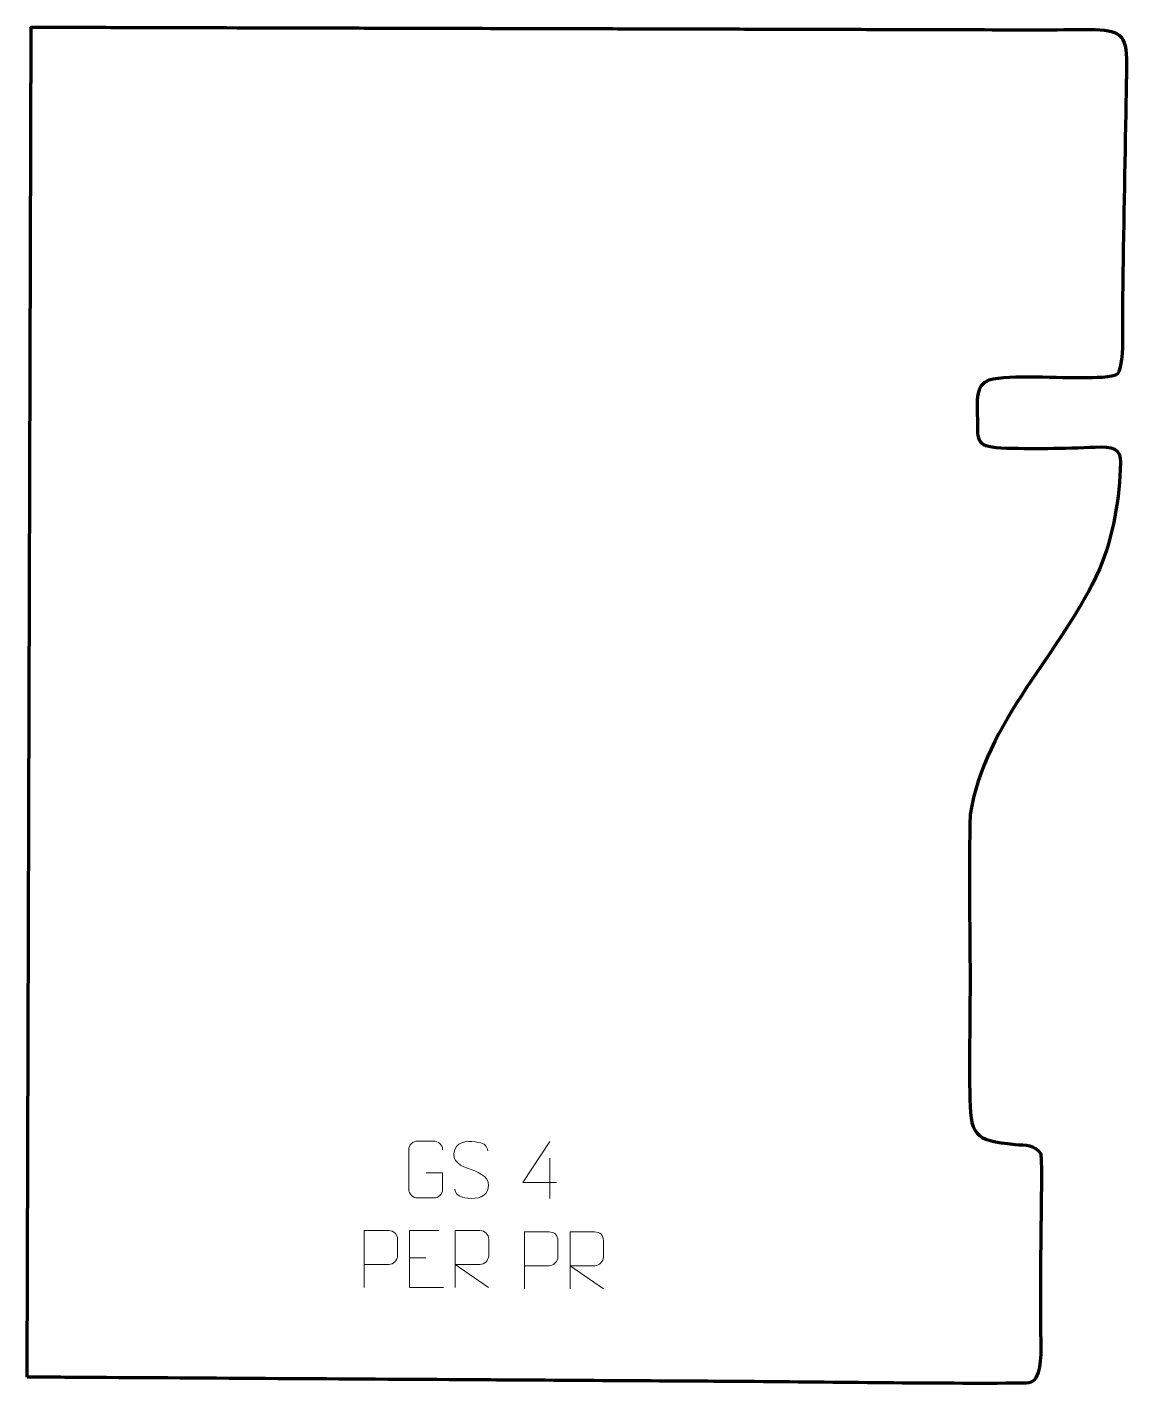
# Model space of a CAD drawing. Header units: millimetres. Extents: x 1285 to 1768, y 159 to 754.
import ezdxf

# ---------------------------------------------------------------- set-up
doc = ezdxf.new("R2010")
doc.units = ezdxf.units.MM
doc.header["$MEASUREMENT"] = 0
doc.layers.add('layer 1', color=7, linetype='Continuous', plot=False)
doc.layers.add('layer 2', color=7, linetype='Continuous')

msp = doc.modelspace()

# ---------------------------------------------------------------- linework, layer by layer
at = {"layer": 'layer 1', "color": 250, "lineweight": 9}
for points, knots in [([(1460.1837, 251.3434), (1460.1837, 251.3434), (1467.3518, 251.3434), (1467.3518, 251.3434), (1467.3518, 251.3434), (1467.3518, 251.3434), (1467.3518, 244.1753), (1467.3518, 244.1753), (1467.3518, 244.1753), (1467.2121, 241.8519), (1465.5349, 240.3723), (1463.3871, 240.3615), (1463.3871, 240.3615), (1461.0553, 240.3619), (1458.7233, 240.3619), (1456.3918, 240.3615), (1456.3918, 240.3615), (1454.4669, 240.2561), (1452.4947, 242.1406), (1452.5059, 244.1579), (1452.5059, 244.1579), (1452.5063, 249.928), (1452.5063, 255.6977), (1452.5059, 261.467), (1452.5059, 261.467), (1452.5101, 263.6051), (1454.2569, 265.3243), (1456.4092, 265.3109), (1456.4092, 265.3109), (1458.7349, 265.3109), (1461.061, 265.3109), (1463.3871, 265.3109), (1463.3871, 265.3109), (1465.3338, 265.3463), (1467.3252, 263.8548), (1467.3518, 261.4171)], [0, 0, 0, 0, 0.1, 0.1, 0.1, 0.1, 0.2, 0.2, 0.2, 0.2, 0.3, 0.3, 0.3, 0.3, 0.4, 0.4, 0.4, 0.4, 0.5, 0.5, 0.5, 0.5, 0.6, 0.6, 0.6, 0.6, 0.7, 0.7, 0.7, 0.7, 0.8, 0.8, 0.8, 0.8, 1, 1, 1, 1]), ([(1479.9288, 252.8345), (1475.6805, 254.3049), (1470.7724, 256.1007), (1472.7775, 261.621), (1472.7775, 261.621), (1474.281, 265.7609), (1479.4946, 265.3724), (1483.0982, 264.7713), (1483.0982, 264.7713), (1485.9588, 264.2941), (1486.8235, 263.0809), (1487.1341, 260.9968)], [0, 0, 0, 0, 0.25, 0.25, 0.25, 0.25, 0.5, 0.5, 0.5, 0.5, 1, 1, 1, 1]), ([(1517.3342, 247.0772), (1517.3342, 247.0772), (1502.5125, 247.0772), (1502.5125, 247.0772), (1502.5125, 247.0772), (1502.5125, 247.0772), (1514.3901, 265.1477), (1514.3901, 265.1477)], [0, 0, 0, 0, 0.33333333, 0.33333333, 0.33333333, 0.33333333, 1, 1, 1, 1]), ([(1479.9288, 252.8344), (1483.9474, 251.1877), (1488.9769, 249.2994), (1487.1429, 243.9391), (1487.1429, 243.9391), (1485.6831, 239.6727), (1480.7723, 239.9294), (1477.0462, 240.4841), (1477.0462, 240.4841), (1474.2962, 240.8939), (1473.0753, 242.1074), (1472.6973, 244.2196)], [0, 0, 0, 0, 0.25, 0.25, 0.25, 0.25, 0.5, 0.5, 0.5, 0.5, 1, 1, 1, 1]), ([(1432.9062, 201.0691), (1432.9062, 201.0691), (1432.9062, 226.0227), (1432.9062, 226.0227), (1432.9062, 226.0227), (1436.5012, 226.0227), (1440.0965, 226.0227), (1443.6919, 226.0227), (1443.6919, 226.0227), (1446.0171, 225.9848), (1447.5745, 224.4947), (1447.5703, 222.1286), (1447.5703, 222.1286), (1447.5699, 220.0929), (1447.5699, 217.0336), (1447.5703, 214.9976), (1447.5703, 214.9976), (1447.5638, 213.1222), (1445.7516, 211.1803), (1443.742, 211.1612), (1443.742, 211.1612), (1443.742, 211.1612), (1432.9062, 211.1612), (1432.9062, 211.1612)], [0, 0, 0, 0, 0.14285714, 0.14285714, 0.14285714, 0.14285714, 0.28571429, 0.28571429, 0.28571429, 0.28571429, 0.42857143, 0.42857143, 0.42857143, 0.42857143, 0.57142857, 0.57142857, 0.57142857, 0.57142857, 0.71428571, 0.71428571, 0.71428571, 0.71428571, 1, 1, 1, 1]), ([(1465.6793, 226.0227), (1465.6793, 226.0227), (1452.8054, 226.0227), (1452.8054, 226.0227), (1452.8054, 226.0227), (1452.8054, 226.0227), (1452.8054, 201.0691), (1452.8054, 201.0691), (1452.8054, 201.0691), (1452.8054, 201.0691), (1467.6712, 201.0691), (1467.6712, 201.0691)], [0, 0, 0, 0, 0.25, 0.25, 0.25, 0.25, 0.5, 0.5, 0.5, 0.5, 1, 1, 1, 1]), ([(1472.9063, 201.0692), (1472.9063, 201.0692), (1472.9063, 226.0227), (1472.9063, 226.0227), (1472.9063, 226.0227), (1476.5011, 226.0227), (1480.0966, 226.0227), (1483.6918, 226.0227), (1483.6918, 226.0227), (1486.0171, 225.985), (1487.5744, 224.495), (1487.5703, 222.1286), (1487.5703, 222.1286), (1487.5699, 220.0931), (1487.5699, 217.0337), (1487.5703, 214.9977), (1487.5703, 214.9977), (1487.5638, 213.1222), (1485.7515, 211.1804), (1483.742, 211.1613), (1483.742, 211.1613), (1483.742, 211.1613), (1472.9063, 211.1613), (1472.9063, 211.1613), (1472.9063, 211.1613), (1472.9063, 211.1613), (1487.561, 201.0692), (1487.561, 201.0692)], [0, 0, 0, 0, 0.125, 0.125, 0.125, 0.125, 0.25, 0.25, 0.25, 0.25, 0.375, 0.375, 0.375, 0.375, 0.5, 0.5, 0.5, 0.5, 0.625, 0.625, 0.625, 0.625, 0.75, 0.75, 0.75, 0.75, 1, 1, 1, 1]), ([(1503.2854, 200.5399), (1503.2854, 200.5399), (1503.2854, 225.4935), (1503.2854, 225.4935), (1503.2854, 225.4935), (1506.8804, 225.4935), (1510.4757, 225.4935), (1514.0711, 225.4935), (1514.0711, 225.4935), (1516.3963, 225.4556), (1517.9537, 223.9655), (1517.9495, 221.5994), (1517.9495, 221.5994), (1517.9491, 219.5637), (1517.9491, 216.5044), (1517.9495, 214.4684), (1517.9495, 214.4684), (1517.943, 212.593), (1516.1308, 210.6511), (1514.1212, 210.632), (1514.1212, 210.632), (1514.1212, 210.632), (1503.2854, 210.632), (1503.2854, 210.632)], [0, 0, 0, 0, 0.14285714, 0.14285714, 0.14285714, 0.14285714, 0.28571429, 0.28571429, 0.28571429, 0.28571429, 0.42857143, 0.42857143, 0.42857143, 0.42857143, 0.57142857, 0.57142857, 0.57142857, 0.57142857, 0.71428571, 0.71428571, 0.71428571, 0.71428571, 1, 1, 1, 1]), ([(1523.2854, 200.54), (1523.2854, 200.54), (1523.2854, 225.4935), (1523.2854, 225.4935), (1523.2854, 225.4935), (1526.8802, 225.4935), (1530.4757, 225.4935), (1534.0709, 225.4935), (1534.0709, 225.4935), (1536.3962, 225.4558), (1537.9535, 223.9658), (1537.9494, 221.5994), (1537.9494, 221.5994), (1537.949, 219.5639), (1537.949, 216.5045), (1537.9494, 214.4685), (1537.9494, 214.4685), (1537.9429, 212.593), (1536.1306, 210.6512), (1534.1211, 210.6321), (1534.1211, 210.6321), (1534.1211, 210.6321), (1523.2854, 210.6321), (1523.2854, 210.6321), (1523.2854, 210.6321), (1523.2854, 210.6321), (1537.9401, 200.54), (1537.9401, 200.54)], [0, 0, 0, 0, 0.125, 0.125, 0.125, 0.125, 0.25, 0.25, 0.25, 0.25, 0.375, 0.375, 0.375, 0.375, 0.5, 0.5, 0.5, 0.5, 0.625, 0.625, 0.625, 0.625, 0.75, 0.75, 0.75, 0.75, 1, 1, 1, 1])]:
    msp.add_open_spline(points, degree=3, knots=knots, dxfattribs=at)
for points in [[(1514.3901, 257.8383), (1514.3901, 257.8383), (1514.3901, 240.1736), (1514.3901, 240.1736)], [(1452.8054, 214.143), (1452.8054, 214.143), (1459.9735, 214.143), (1459.9735, 214.143)]]:
    msp.add_open_spline(points, degree=3, dxfattribs=at)
at = {"layer": 'layer 2', "color": 242, "lineweight": 158}
msp.add_open_spline([(1285.0151, 161.7686), (1294.8581, 161.7062), (1304.7015, 161.6442), (1314.5446, 161.5834), (1314.5446, 161.5834), (1371.7632, 161.23), (1428.9819, 160.8768), (1486.2006, 160.5235), (1486.2006, 160.5235), (1492.5584, 160.4843), (1498.9159, 160.445), (1505.2735, 160.4057), (1505.2735, 160.4057), (1524.3464, 160.288), (1543.4193, 160.1702), (1562.4922, 160.0524), (1562.4922, 160.0524), (1575.2075, 159.9738), (1587.9227, 159.8953), (1600.638, 159.8168), (1600.638, 159.8168), (1641.0913, 159.5332), (1681.7296, 158.8078), (1722.1655, 159.0916), (1722.1655, 159.0916), (1726.0959, 159.1191), (1727.2868, 159.8722), (1728.65, 163.7953), (1728.65, 163.7953), (1730.6022, 169.4141), (1729.6916, 180.0844), (1729.6726, 186.399), (1729.6726, 186.399), (1729.6859, 191.8545), (1729.6868, 197.3095), (1729.7122, 202.7649), (1729.7122, 202.7649), (1729.7504, 208.8174), (1729.7886, 214.87), (1729.8267, 220.9225), (1729.8267, 220.9225), (1729.8679, 226.1153), (1730.4759, 257.6757), (1729.8143, 259.7694), (1729.8143, 259.7694), (1726.8118, 264.0008), (1723.5379, 263.3741), (1718.6745, 263.8468), (1718.6745, 263.8468), (1700.0057, 265.7151), (1698.9016, 267.8809), (1698.6674, 287.0147), (1698.6674, 287.0147), (1698.4882, 303.4927), (1698.7976, 320.2417), (1698.8156, 336.765), (1698.8156, 336.765), (1698.8249, 360.5037), (1698.0673, 384.9538), (1698.9044, 408.6005), (1698.9044, 408.6005), (1704.9085, 448.7378), (1739.469, 480.229), (1755.6088, 516.1574), (1755.6088, 516.1574), (1761.5523, 530.3644), (1764.5012, 547.6284), (1764.8438, 563.0044), (1764.8438, 563.0044), (1764.9809, 569.157), (1761.3007, 570.1073), (1753.7291, 569.7919), (1753.7291, 569.7919), (1740.483, 569.2993), (1725.4443, 568.9001), (1712.2865, 569.4679), (1712.2865, 569.4679), (1700.5523, 570.1316), (1702.2847, 573.2565), (1702.0112, 584.086), (1702.0112, 584.086), (1701.8463, 589.5236), (1701.0183, 596.9254), (1707.0977, 599.1667), (1707.0977, 599.1667), (1716.563, 601.6035), (1738.2562, 599.8943), (1749.5488, 600.1737), (1749.5488, 600.1737), (1752.073, 600.2361), (1761.9715, 600.0799), (1763.5506, 601.9774), (1763.5506, 601.9774), (1766.5466, 606.4041), (1765.6411, 623.8883), (1765.7039, 630.2368), (1765.7039, 630.2368), (1765.9864, 658.8513), (1766.6299, 687.4627), (1767.1279, 716.0741), (1767.1279, 716.0741), (1767.2537, 723.3855), (1767.382, 730.6967), (1767.5125, 738.0079), (1767.5125, 738.0079), (1767.6398, 750.873), (1764.4444, 752.9431), (1751.4602, 752.9893), (1751.4602, 752.9893), (1743.8333, 753.0164), (1736.1372, 752.8359), (1728.4611, 752.8586), (1728.4611, 752.8586), (1710.6765, 752.9111), (1692.892, 752.9581), (1675.1074, 753.0048), (1675.1074, 753.0048), (1669.391, 753.0199), (1663.6745, 753.0349), (1657.9582, 753.0499), (1657.9582, 753.0499), (1645.5728, 753.0825), (1633.1871, 753.1151), (1620.8016, 753.1477), (1620.8016, 753.1477), (1608.4161, 753.1804), (1596.0306, 753.2129), (1583.6452, 753.2456), (1583.6452, 753.2456), (1577.9286, 753.2606), (1572.2123, 753.2756), (1566.4959, 753.2906), (1566.4959, 753.2906), (1560.462, 753.3065), (1554.428, 753.3225), (1548.394, 753.3383), (1548.394, 753.3383), (1542.6777, 753.3534), (1536.9613, 753.3684), (1531.2449, 753.3834), (1531.2449, 753.3834), (1512.1902, 753.4336), (1493.1355, 753.4837), (1474.081, 753.5339), (1474.081, 753.5339), (1468.3645, 753.549), (1462.6482, 753.564), (1456.9318, 753.579), (1456.9318, 753.579), (1451.2154, 753.5942), (1445.4991, 753.6091), (1439.7826, 753.6241), (1439.7826, 753.6241), (1433.7487, 753.64), (1427.7147, 753.6559), (1421.6807, 753.6718), (1421.6807, 753.6718), (1416.2819, 753.6861), (1410.8832, 753.7003), (1405.4843, 753.7145), (1405.4843, 753.7145), (1380.3957, 753.7804), (1355.3071, 753.8465), (1330.2186, 753.9125), (1330.2186, 753.9125), (1324.5021, 753.9277), (1318.7857, 753.9427), (1313.0693, 753.9576), (1313.0693, 753.9576), (1307.0353, 753.9735), (1301.0014, 753.9894), (1294.9674, 754.0053), (1294.9674, 754.0053), (1292.2355, 754.0125), (1289.5034, 754.0199), (1286.7714, 754.027), (1286.7714, 754.027), (1286.7714, 754.027), (1285.0151, 161.7686), (1285.0151, 161.7686)], degree=3, knots=[0, 0, 0, 0, 0.02173913, 0.02173913, 0.02173913, 0.02173913, 0.04347826, 0.04347826, 0.04347826, 0.04347826, 0.06521739, 0.06521739, 0.06521739, 0.06521739, 0.08695652, 0.08695652, 0.08695652, 0.08695652, 0.10869565, 0.10869565, 0.10869565, 0.10869565, 0.13043478, 0.13043478, 0.13043478, 0.13043478, 0.15217391, 0.15217391, 0.15217391, 0.15217391, 0.17391304, 0.17391304, 0.17391304, 0.17391304, 0.19565217, 0.19565217, 0.19565217, 0.19565217, 0.2173913, 0.2173913, 0.2173913, 0.2173913, 0.23913043, 0.23913043, 0.23913043, 0.23913043, 0.26086957, 0.26086957, 0.26086957, 0.26086957, 0.2826087, 0.2826087, 0.2826087, 0.2826087, 0.30434783, 0.30434783, 0.30434783, 0.30434783, 0.32608696, 0.32608696, 0.32608696, 0.32608696, 0.34782609, 0.34782609, 0.34782609, 0.34782609, 0.36956522, 0.36956522, 0.36956522, 0.36956522, 0.39130435, 0.39130435, 0.39130435, 0.39130435, 0.41304348, 0.41304348, 0.41304348, 0.41304348, 0.43478261, 0.43478261, 0.43478261, 0.43478261, 0.45652174, 0.45652174, 0.45652174, 0.45652174, 0.47826087, 0.47826087, 0.47826087, 0.47826087, 0.5, 0.5, 0.5, 0.5, 0.52173913, 0.52173913, 0.52173913, 0.52173913, 0.54347826, 0.54347826, 0.54347826, 0.54347826, 0.56521739, 0.56521739, 0.56521739, 0.56521739, 0.58695652, 0.58695652, 0.58695652, 0.58695652, 0.60869565, 0.60869565, 0.60869565, 0.60869565, 0.63043478, 0.63043478, 0.63043478, 0.63043478, 0.65217391, 0.65217391, 0.65217391, 0.65217391, 0.67391304, 0.67391304, 0.67391304, 0.67391304, 0.69565217, 0.69565217, 0.69565217, 0.69565217, 0.7173913, 0.7173913, 0.7173913, 0.7173913, 0.73913043, 0.73913043, 0.73913043, 0.73913043, 0.76086957, 0.76086957, 0.76086957, 0.76086957, 0.7826087, 0.7826087, 0.7826087, 0.7826087, 0.80434783, 0.80434783, 0.80434783, 0.80434783, 0.82608696, 0.82608696, 0.82608696, 0.82608696, 0.84782609, 0.84782609, 0.84782609, 0.84782609, 0.86956522, 0.86956522, 0.86956522, 0.86956522, 0.89130435, 0.89130435, 0.89130435, 0.89130435, 0.91304348, 0.91304348, 0.91304348, 0.91304348, 0.93478261, 0.93478261, 0.93478261, 0.93478261, 0.95652174, 0.95652174, 0.95652174, 0.95652174, 1, 1, 1, 1], dxfattribs=at)

doc.saveas('drawing.dxf')
